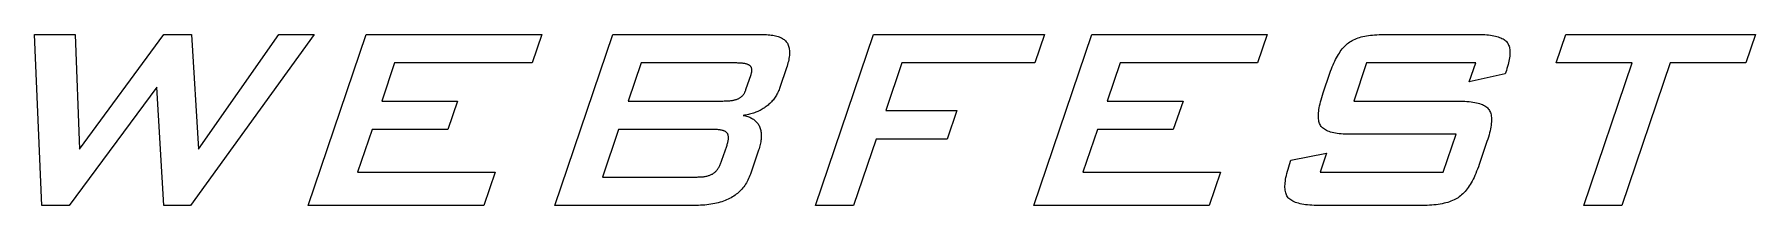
# Model space of a CAD drawing. Header units: millimetres. Extents: x -33.2 to 36.6, y -3.5 to 3.5.
import ezdxf

# ---------------------------------------------------------------- set-up
doc = ezdxf.new("R2010")
doc.units = ezdxf.units.MM
doc.layers.get('0').update_dxf_attribs({"lineweight": 0})

msp = doc.modelspace()

# ---------------------------------------------------------------- linework, layer by layer
at = {"color": 7, "linetype": 'Continuous', "lineweight": 0}
for p, q in [((-32.925, -3.466), (-33.231, 3.457)), ((-33.231, 3.457), (-31.573, 3.457)), ((-31.573, 3.457), (-31.399, -1.186)), ((-31.399, -1.186), (-27.985, 3.457)), ((-27.985, 3.457), (-26.861, 3.457)), ((-21.885, 3.457), (-26.903, -3.466)), ((-26.861, 3.457), (-26.573, -1.186)), ((-26.573, -1.186), (-23.322, 3.457)), ((-23.322, 3.457), (-21.885, 3.457)), ((-22.123, -3.466), (-19.77, 3.457)), ((-19.77, 3.457), (-12.655, 3.457)), ((-12.655, 3.457), (-13.045, 2.303)), ((-12.123, -3.466), (-9.77, 3.457)), ((-9.77, 3.457), (-3.685, 3.457)), ((-3.685, 3.457), (-3.612, 3.456)), ((-3.612, 3.456), (-3.541, 3.453)), ((-3.541, 3.453), (-3.473, 3.449)), ((-3.473, 3.449), (-3.408, 3.444)), ((-3.408, 3.444), (-3.345, 3.436)), ((-3.345, 3.436), (-3.285, 3.427)), ((-3.285, 3.427), (-3.227, 3.417)), ((-3.227, 3.417), (-3.172, 3.405)), ((-3.172, 3.405), (-3.12, 3.391)), ((-3.12, 3.391), (-3.07, 3.376)), ((-3.07, 3.376), (-3.023, 3.359)), ((-3.023, 3.359), (-2.978, 3.34)), ((-2.978, 3.34), (-2.936, 3.32)), ((-2.936, 3.32), (-2.897, 3.298)), ((-2.897, 3.298), (-2.86, 3.274)), ((-2.86, 3.274), (-2.826, 3.249)), ((-2.826, 3.249), (-2.794, 3.222)), ((-2.794, 3.222), (-2.765, 3.194)), ((-2.765, 3.194), (-2.738, 3.164)), ((-2.738, 3.164), (-2.715, 3.132)), ((-2.715, 3.132), (-2.693, 3.099)), ((-2.693, 3.099), (-2.674, 3.063)), ((-2.674, 3.063), (-2.657, 3.026)), ((-2.657, 3.026), (-2.643, 2.987)), ((-2.643, 2.987), (-2.631, 2.946)), ((-2.631, 2.946), (-2.621, 2.903)), ((-2.621, 2.903), (-2.614, 2.858)), ((-2.614, 2.858), (-2.609, 2.812)), ((-2.609, 2.812), (-2.606, 2.763)), ((-1.546, -3.466), (0.807, 3.457)), ((0.807, 3.457), (7.73, 3.457)), ((7.3, -3.466), (9.653, 3.457)), ((7.73, 3.457), (7.339, 2.303)), ((9.653, 3.457), (16.769, 3.457)), ((16.769, 3.457), (16.378, 2.303)), ((19.733, 2.765), (19.773, 2.82)), ((19.773, 2.82), (19.814, 2.872)), ((19.814, 2.872), (19.855, 2.921)), ((19.855, 2.921), (19.897, 2.967)), ((19.897, 2.967), (19.94, 3.01)), ((19.94, 3.01), (19.983, 3.051)), ((19.983, 3.051), (20.027, 3.088)), ((20.027, 3.088), (20.072, 3.123)), ((20.072, 3.123), (20.119, 3.156)), ((20.119, 3.156), (20.168, 3.187)), ((20.168, 3.187), (20.22, 3.216)), ((20.22, 3.216), (20.274, 3.243)), ((20.274, 3.243), (20.331, 3.269)), ((20.331, 3.269), (20.39, 3.293)), ((20.39, 3.293), (20.452, 3.316)), ((20.452, 3.316), (20.517, 3.337)), ((20.517, 3.337), (20.584, 3.356)), ((20.584, 3.356), (20.653, 3.373)), ((20.653, 3.373), (20.726, 3.389)), ((20.726, 3.389), (20.801, 3.403)), ((20.801, 3.403), (20.878, 3.416)), ((20.878, 3.416), (20.958, 3.427)), ((20.958, 3.427), (21.041, 3.436)), ((21.041, 3.436), (21.126, 3.443)), ((21.126, 3.443), (21.213, 3.449)), ((21.213, 3.449), (21.304, 3.453)), ((21.304, 3.453), (21.397, 3.456)), ((21.397, 3.456), (21.492, 3.457)), ((21.492, 3.457), (25.326, 3.457)), ((25.326, 3.457), (25.417, 3.456)), ((25.417, 3.456), (25.505, 3.454)), ((25.505, 3.454), (25.589, 3.45)), ((25.589, 3.45), (25.67, 3.444)), ((25.67, 3.444), (25.748, 3.437)), ((25.748, 3.437), (25.822, 3.428)), ((25.822, 3.428), (25.892, 3.418)), ((25.892, 3.418), (25.96, 3.405)), ((25.96, 3.405), (26.023, 3.392)), ((26.023, 3.392), (26.084, 3.377)), ((26.084, 3.377), (26.141, 3.36)), ((26.141, 3.36), (26.194, 3.341)), ((26.194, 3.341), (26.244, 3.321)), ((26.244, 3.321), (26.291, 3.3)), ((26.291, 3.3), (26.334, 3.277)), ((26.334, 3.277), (26.374, 3.252)), ((26.374, 3.252), (26.411, 3.225)), ((26.411, 3.225), (26.444, 3.197)), ((26.444, 3.197), (26.473, 3.168)), ((26.473, 3.168), (26.5, 3.137)), ((26.5, 3.137), (26.523, 3.103)), ((26.523, 3.103), (26.543, 3.068)), ((26.543, 3.068), (26.561, 3.03)), ((26.561, 3.03), (26.577, 2.989)), ((26.577, 2.989), (26.589, 2.946)), ((26.589, 2.946), (26.6, 2.9)), ((26.6, 2.9), (26.607, 2.852)), ((26.607, 2.852), (26.612, 2.802)), ((26.612, 2.802), (26.614, 2.749)), ((28.493, 2.303), (28.884, 3.457)), ((28.884, 3.457), (36.576, 3.457)), ((36.576, 3.457), (36.186, 2.303)), ((-18.622, 2.303), (-19.145, 0.764)), ((-13.045, 2.303), (-18.622, 2.303)), ((-8.622, 2.303), (-9.145, 0.764)), ((-4.782, 2.303), (-8.622, 2.303)), ((-4.739, 2.303), (-4.782, 2.303)), ((-4.697, 2.302), (-4.739, 2.303)), ((-4.657, 2.3), (-4.697, 2.302)), ((-4.619, 2.299), (-4.657, 2.3)), ((-4.582, 2.296), (-4.619, 2.299)), ((-4.546, 2.293), (-4.582, 2.296)), ((-4.513, 2.29), (-4.546, 2.293)), ((-4.48, 2.286), (-4.513, 2.29)), ((-4.449, 2.281), (-4.48, 2.286)), ((-4.42, 2.276), (-4.449, 2.281)), ((-4.393, 2.271), (-4.42, 2.276)), ((-4.366, 2.264), (-4.393, 2.271)), ((-4.342, 2.258), (-4.366, 2.264)), ((-4.319, 2.251), (-4.342, 2.258)), ((-4.297, 2.243), (-4.319, 2.251)), ((-4.277, 2.235), (-4.297, 2.243)), ((-4.259, 2.226), (-4.277, 2.235)), ((-4.242, 2.216), (-4.259, 2.226)), ((-4.226, 2.207), (-4.242, 2.216)), ((-4.213, 2.196), (-4.226, 2.207)), ((-4.2, 2.185), (-4.213, 2.196)), ((-4.189, 2.173), (-4.2, 2.185)), ((-4.178, 2.161), (-4.189, 2.173)), ((-4.169, 2.148), (-4.178, 2.161)), ((-4.161, 2.134), (-4.169, 2.148)), ((-4.153, 2.119), (-4.161, 2.134)), ((-4.147, 2.104), (-4.153, 2.119)), ((-4.142, 2.088), (-4.147, 2.104)), ((-2.73, 2.102), (-2.997, 1.314)), ((-2.707, 2.171), (-2.73, 2.102)), ((-2.686, 2.239), (-2.707, 2.171)), ((-2.668, 2.305), (-2.686, 2.239)), ((-2.652, 2.369), (-2.668, 2.305)), ((-2.639, 2.431), (-2.652, 2.369)), ((-2.627, 2.491), (-2.639, 2.431)), ((-2.618, 2.549), (-2.627, 2.491)), ((-2.612, 2.605), (-2.618, 2.549)), ((-2.608, 2.66), (-2.612, 2.605)), ((-2.606, 2.712), (-2.608, 2.66)), ((-2.606, 2.763), (-2.606, 2.712)), ((1.955, 2.303), (1.3, 0.38)), ((7.339, 2.303), (1.955, 2.303)), ((10.801, 2.303), (10.278, 0.764)), ((16.378, 2.303), (10.801, 2.303)), ((19.374, 2.06), (19.407, 2.144)), ((19.407, 2.144), (19.44, 2.224)), ((19.44, 2.224), (19.474, 2.302)), ((19.474, 2.302), (19.509, 2.376)), ((19.509, 2.376), (19.545, 2.448)), ((19.545, 2.448), (19.581, 2.517)), ((19.581, 2.517), (19.618, 2.584)), ((19.618, 2.584), (19.656, 2.647)), ((19.656, 2.647), (19.694, 2.707)), ((19.694, 2.707), (19.733, 2.765)), ((20.801, 2.303), (20.278, 0.764)), ((25.224, 2.303), (20.801, 2.303)), ((24.963, 1.534), (25.224, 2.303)), ((26.518, 2.16), (26.494, 2.083)), ((26.539, 2.236), (26.518, 2.16)), ((26.558, 2.308), (26.539, 2.236)), ((26.574, 2.379), (26.558, 2.308)), ((26.587, 2.446), (26.574, 2.379)), ((26.598, 2.512), (26.587, 2.446)), ((26.606, 2.575), (26.598, 2.512)), ((26.611, 2.635), (26.606, 2.575)), ((26.614, 2.693), (26.611, 2.635)), ((26.614, 2.749), (26.614, 2.693)), ((31.57, 2.303), (28.493, 2.303)), ((29.608, -3.466), (31.57, 2.303)), ((33.109, 2.303), (31.147, -3.466)), ((36.186, 2.303), (33.109, 2.303)), ((-4.373, 1.227), (-4.166, 1.84)), ((-4.166, 1.84), (-4.158, 1.865)), ((-4.158, 1.865), (-4.151, 1.889)), ((-4.151, 1.889), (-4.146, 1.912)), ((-4.146, 1.912), (-4.141, 1.934)), ((-4.138, 2.071), (-4.142, 2.088)), ((-4.141, 1.934), (-4.137, 1.956)), ((-4.136, 2.054), (-4.138, 2.071)), ((-4.137, 1.956), (-4.135, 1.977)), ((-4.134, 2.036), (-4.136, 2.054)), ((-4.135, 1.977), (-4.133, 1.997)), ((-4.133, 2.017), (-4.134, 2.036)), ((-4.133, 1.997), (-4.133, 2.017)), ((19.04, 1.089), (19.311, 1.885)), ((19.311, 1.885), (19.342, 1.974)), ((19.342, 1.974), (19.374, 2.06)), ((26.42, 1.861), (24.963, 1.534)), ((26.468, 2.002), (26.42, 1.861)), ((26.494, 2.083), (26.468, 2.002)), ((-28.261, 1.32), (-31.816, -3.466)), ((-27.988, -3.466), (-28.261, 1.32)), ((-19.145, 0.764), (-16.068, 0.764)), ((-16.068, 0.764), (-16.462, -0.389)), ((-9.145, 0.764), (-5.305, 0.764)), ((-5.305, 0.764), (-5.261, 0.765)), ((-5.261, 0.765), (-5.219, 0.765)), ((-5.219, 0.765), (-5.178, 0.767)), ((-5.178, 0.767), (-5.139, 0.769)), ((-5.139, 0.769), (-5.1, 0.771)), ((-5.1, 0.771), (-5.063, 0.774)), ((-5.063, 0.774), (-5.027, 0.777)), ((-5.027, 0.777), (-4.992, 0.781)), ((-4.992, 0.781), (-4.958, 0.785)), ((-4.958, 0.785), (-4.925, 0.79)), ((-4.925, 0.79), (-4.894, 0.796)), ((-4.894, 0.796), (-4.863, 0.802)), ((-4.863, 0.802), (-4.834, 0.808)), ((-4.834, 0.808), (-4.806, 0.815)), ((-4.806, 0.815), (-4.779, 0.823)), ((-4.779, 0.823), (-4.754, 0.831)), ((-4.754, 0.831), (-4.729, 0.839)), ((-4.729, 0.839), (-4.706, 0.848)), ((-4.706, 0.848), (-4.684, 0.858)), ((-4.684, 0.858), (-4.663, 0.868)), ((-4.663, 0.868), (-4.643, 0.879)), ((-4.643, 0.879), (-4.624, 0.89)), ((-4.624, 0.89), (-4.605, 0.903)), ((-4.605, 0.903), (-4.587, 0.916)), ((-4.587, 0.916), (-4.569, 0.929)), ((-4.569, 0.929), (-4.552, 0.944)), ((-4.552, 0.944), (-4.535, 0.959)), ((-4.535, 0.959), (-4.519, 0.975)), ((-4.519, 0.975), (-4.504, 0.992)), ((-4.504, 0.992), (-4.489, 1.01)), ((-4.489, 1.01), (-4.475, 1.028)), ((-4.475, 1.028), (-4.461, 1.047)), ((-4.461, 1.047), (-4.448, 1.067)), ((-4.448, 1.067), (-4.436, 1.088)), ((-4.436, 1.088), (-4.424, 1.109)), ((-4.424, 1.109), (-4.413, 1.131)), ((-4.413, 1.131), (-4.402, 1.154)), ((-4.402, 1.154), (-4.392, 1.178)), ((-4.392, 1.178), (-4.382, 1.202)), ((-4.382, 1.202), (-4.373, 1.227)), ((-3.337, 0.732), (-3.369, 0.698)), ((-3.305, 0.767), (-3.337, 0.732)), ((-3.275, 0.804), (-3.305, 0.767)), ((-3.246, 0.841), (-3.275, 0.804)), ((-3.218, 0.879), (-3.246, 0.841)), ((-3.191, 0.918), (-3.218, 0.879)), ((-3.165, 0.958), (-3.191, 0.918)), ((-3.14, 0.999), (-3.165, 0.958)), ((-3.116, 1.041), (-3.14, 0.999)), ((-3.094, 1.085), (-3.116, 1.041)), ((-3.072, 1.129), (-3.094, 1.085)), ((-3.052, 1.174), (-3.072, 1.129)), ((-3.032, 1.219), (-3.052, 1.174)), ((-3.014, 1.266), (-3.032, 1.219)), ((-2.997, 1.314), (-3.014, 1.266)), ((10.278, 0.764), (13.355, 0.764)), ((13.355, 0.764), (12.961, -0.389)), ((18.911, 0.646), (18.931, 0.729)), ((18.931, 0.729), (18.954, 0.814)), ((18.954, 0.814), (18.98, 0.903)), ((18.98, 0.903), (19.009, 0.994)), ((19.009, 0.994), (19.04, 1.089)), ((20.278, 0.764), (24.491, 0.764)), ((24.491, 0.764), (24.592, 0.764)), ((24.592, 0.764), (24.689, 0.761)), ((24.689, 0.761), (24.782, 0.757)), ((24.782, 0.757), (24.871, 0.75)), ((24.871, 0.75), (24.956, 0.743)), ((24.956, 0.743), (25.037, 0.733)), ((25.037, 0.733), (25.114, 0.722)), ((25.114, 0.722), (25.187, 0.709)), ((25.187, 0.709), (25.257, 0.694)), ((-4.435, 0.189), (-4.49, 0.181)), ((-4.49, 0.181), (-4.441, 0.172)), ((-4.441, 0.172), (-4.393, 0.162)), ((-4.381, 0.197), (-4.435, 0.189)), ((-4.393, 0.162), (-4.348, 0.15)), ((-4.328, 0.207), (-4.381, 0.197)), ((-4.348, 0.15), (-4.303, 0.137)), ((-4.275, 0.218), (-4.328, 0.207)), ((-4.303, 0.137), (-4.261, 0.122)), ((-4.223, 0.23), (-4.275, 0.218)), ((-4.261, 0.122), (-4.22, 0.106)), ((-4.172, 0.243), (-4.223, 0.23)), ((-4.22, 0.106), (-4.181, 0.088)), ((-4.181, 0.088), (-4.143, 0.069)), ((-4.122, 0.257), (-4.172, 0.243)), ((-4.143, 0.069), (-4.107, 0.049)), ((-4.073, 0.272), (-4.122, 0.257)), ((-4.107, 0.049), (-4.073, 0.027)), ((-4.025, 0.288), (-4.073, 0.272)), ((-4.073, 0.027), (-4.041, 0.003)), ((-4.041, 0.003), (-4.01, -0.021)), ((-3.977, 0.306), (-4.025, 0.288)), ((-3.93, 0.324), (-3.977, 0.306)), ((-3.885, 0.344), (-3.93, 0.324)), ((-3.84, 0.365), (-3.885, 0.344)), ((-3.795, 0.386), (-3.84, 0.365)), ((-3.752, 0.409), (-3.795, 0.386)), ((-3.71, 0.433), (-3.752, 0.409)), ((-3.668, 0.459), (-3.71, 0.433)), ((-3.627, 0.485), (-3.668, 0.459)), ((-3.587, 0.512), (-3.627, 0.485)), ((-3.548, 0.541), (-3.587, 0.512)), ((-3.51, 0.57), (-3.548, 0.541)), ((-3.473, 0.6), (-3.51, 0.57)), ((-3.438, 0.632), (-3.473, 0.6)), ((-3.403, 0.664), (-3.438, 0.632)), ((-3.369, 0.698), (-3.403, 0.664)), ((1.3, 0.38), (4.184, 0.38)), ((4.184, 0.38), (3.794, -0.774)), ((18.844, 0.154), (18.845, 0.215)), ((18.845, 0.095), (18.844, 0.154)), ((18.845, 0.215), (18.849, 0.279)), ((18.85, 0.04), (18.845, 0.095)), ((18.849, 0.279), (18.856, 0.346)), ((18.857, -0.012), (18.85, 0.04)), ((18.856, 0.346), (18.866, 0.417)), ((18.866, 0.417), (18.878, 0.49)), ((18.878, 0.49), (18.893, 0.567)), ((18.893, 0.567), (18.911, 0.646)), ((25.257, 0.694), (25.322, 0.677)), ((25.322, 0.677), (25.384, 0.659)), ((25.384, 0.659), (25.441, 0.639)), ((25.441, 0.639), (25.495, 0.617)), ((25.495, 0.617), (25.545, 0.594)), ((25.545, 0.594), (25.59, 0.568)), ((25.59, 0.568), (25.632, 0.541)), ((25.632, 0.541), (25.67, 0.513)), ((25.67, 0.513), (25.704, 0.482)), ((25.704, 0.482), (25.734, 0.45)), ((25.734, 0.45), (25.76, 0.416)), ((25.76, 0.416), (25.783, 0.379)), ((25.783, 0.379), (25.803, 0.34)), ((25.803, 0.34), (25.82, 0.298)), ((25.82, 0.298), (25.835, 0.252)), ((25.835, 0.252), (25.846, 0.204)), ((25.846, 0.204), (25.855, 0.153)), ((25.855, 0.153), (25.861, 0.099)), ((25.861, 0.099), (25.864, 0.041)), ((25.864, 0.041), (25.864, -0.019)), ((-19.539, -0.389), (-20.127, -2.12)), ((-16.462, -0.389), (-19.539, -0.389)), ((-9.539, -0.389), (-10.191, -2.313)), ((-5.698, -0.389), (-9.539, -0.389)), ((-5.654, -0.39), (-5.698, -0.389)), ((-5.611, -0.391), (-5.654, -0.39)), ((-5.569, -0.393), (-5.611, -0.391)), ((-5.53, -0.395), (-5.569, -0.393)), ((-5.492, -0.399), (-5.53, -0.395)), ((-5.456, -0.403), (-5.492, -0.399)), ((-5.421, -0.407), (-5.456, -0.403)), ((-5.389, -0.413), (-5.421, -0.407)), ((-5.358, -0.419), (-5.389, -0.413)), ((-5.328, -0.426), (-5.358, -0.419)), ((-5.301, -0.434), (-5.328, -0.426)), ((-5.275, -0.442), (-5.301, -0.434)), ((-5.251, -0.452), (-5.275, -0.442)), ((-5.229, -0.462), (-5.251, -0.452)), ((-5.209, -0.472), (-5.229, -0.462)), ((-5.19, -0.484), (-5.209, -0.472)), ((-5.173, -0.496), (-5.19, -0.484)), ((-5.157, -0.509), (-5.173, -0.496)), ((-5.144, -0.522), (-5.157, -0.509)), ((-5.132, -0.537), (-5.144, -0.522)), ((-5.122, -0.552), (-5.132, -0.537)), ((-5.112, -0.568), (-5.122, -0.552)), ((-5.104, -0.586), (-5.112, -0.568)), ((-5.098, -0.605), (-5.104, -0.586)), ((-5.092, -0.625), (-5.098, -0.605)), ((-5.088, -0.646), (-5.092, -0.625)), ((-5.084, -0.668), (-5.088, -0.646)), ((-5.082, -0.691), (-5.084, -0.668)), ((-5.082, -0.716), (-5.082, -0.691)), ((-4.01, -0.021), (-3.981, -0.047)), ((-3.981, -0.047), (-3.954, -0.075)), ((-3.954, -0.075), (-3.928, -0.104)), ((-3.928, -0.104), (-3.904, -0.134)), ((-3.904, -0.134), (-3.882, -0.166)), ((-3.882, -0.166), (-3.861, -0.199)), ((-3.861, -0.199), (-3.842, -0.233)), ((-3.842, -0.233), (-3.825, -0.269)), ((-3.825, -0.269), (-3.809, -0.306)), ((-3.809, -0.306), (-3.796, -0.345)), ((-3.796, -0.345), (-3.784, -0.384)), ((-3.784, -0.384), (-3.774, -0.425)), ((-3.774, -0.425), (-3.766, -0.466)), ((-3.766, -0.466), (-3.759, -0.509)), ((-3.759, -0.509), (-3.755, -0.553)), ((-3.755, -0.553), (-3.752, -0.598)), ((-3.752, -0.691), (-3.754, -0.74)), ((-3.752, -0.598), (-3.751, -0.644)), ((-3.751, -0.644), (-3.752, -0.691)), ((9.885, -0.389), (9.296, -2.12)), ((12.961, -0.389), (9.885, -0.389)), ((18.866, -0.061), (18.857, -0.012)), ((18.879, -0.107), (18.866, -0.061)), ((18.894, -0.15), (18.879, -0.107)), ((18.911, -0.19), (18.894, -0.15)), ((18.932, -0.227), (18.911, -0.19)), ((18.956, -0.262), (18.932, -0.227)), ((18.983, -0.295), (18.956, -0.262)), ((19.015, -0.326), (18.983, -0.295)), ((19.05, -0.355), (19.015, -0.326)), ((19.088, -0.382), (19.05, -0.355)), ((19.131, -0.408), (19.088, -0.382)), ((19.177, -0.432), (19.131, -0.408)), ((19.227, -0.454), (19.177, -0.432)), ((19.281, -0.475), (19.227, -0.454)), ((19.338, -0.493), (19.281, -0.475)), ((19.4, -0.51), (19.338, -0.493)), ((19.465, -0.525), (19.4, -0.51)), ((19.533, -0.538), (19.465, -0.525)), ((19.606, -0.55), (19.533, -0.538)), ((19.682, -0.56), (19.606, -0.55)), ((19.762, -0.568), (19.682, -0.56)), ((19.845, -0.574), (19.762, -0.568)), ((19.933, -0.578), (19.845, -0.574)), ((20.024, -0.581), (19.933, -0.578)), ((20.119, -0.582), (20.024, -0.581)), ((24.434, -0.582), (20.119, -0.582)), ((23.911, -2.12), (24.434, -0.582)), ((25.739, -0.696), (25.712, -0.786)), ((25.765, -0.609), (25.739, -0.696)), ((25.787, -0.525), (25.765, -0.609)), ((25.806, -0.443), (25.787, -0.525)), ((25.823, -0.365), (25.806, -0.443)), ((25.837, -0.29), (25.823, -0.365)), ((25.848, -0.218), (25.837, -0.29)), ((25.856, -0.148), (25.848, -0.218)), ((25.861, -0.082), (25.856, -0.148)), ((25.864, -0.019), (25.861, -0.082)), ((-5.347, -1.633), (-5.152, -1.063)), ((-5.152, -1.063), (-5.139, -1.025)), ((-5.139, -1.025), (-5.128, -0.989)), ((-5.128, -0.989), (-5.118, -0.954)), ((-5.118, -0.954), (-5.109, -0.92)), ((-5.109, -0.92), (-5.102, -0.888)), ((-5.102, -0.888), (-5.095, -0.856)), ((-5.095, -0.856), (-5.09, -0.826)), ((-5.09, -0.826), (-5.086, -0.797)), ((-5.086, -0.797), (-5.084, -0.769)), ((-5.084, -0.769), (-5.082, -0.742)), ((-5.082, -0.742), (-5.082, -0.716)), ((-3.859, -1.225), (-4.19, -2.192)), ((-3.841, -1.166), (-3.859, -1.225)), ((-3.823, -1.109), (-3.841, -1.166)), ((-3.808, -1.053), (-3.823, -1.109)), ((-3.795, -0.998), (-3.808, -1.053)), ((-3.783, -0.944), (-3.795, -0.998)), ((-3.773, -0.891), (-3.783, -0.944)), ((-3.765, -0.84), (-3.773, -0.891)), ((-3.759, -0.789), (-3.765, -0.84)), ((-3.754, -0.74), (-3.759, -0.789)), ((0.909, -0.774), (-0.007, -3.466)), ((3.794, -0.774), (0.909, -0.774)), ((17.733, -1.627), (19.172, -1.351)), ((19.172, -1.351), (18.911, -2.12)), ((25.681, -0.879), (25.365, -1.808)), ((25.712, -0.786), (25.681, -0.879)), ((-5.624, -2.112), (-5.605, -2.093)), ((-5.605, -2.093), (-5.585, -2.073)), ((-5.585, -2.073), (-5.567, -2.052)), ((-5.567, -2.052), (-5.548, -2.029)), ((-5.548, -2.029), (-5.531, -2.006)), ((-5.531, -2.006), (-5.513, -1.981)), ((-5.513, -1.981), (-5.496, -1.955)), ((-5.496, -1.955), (-5.479, -1.928)), ((-5.479, -1.928), (-5.463, -1.9)), ((-5.463, -1.9), (-5.447, -1.87)), ((-5.447, -1.87), (-5.432, -1.84)), ((-5.432, -1.84), (-5.416, -1.808)), ((-5.416, -1.808), (-5.402, -1.776)), ((-5.402, -1.776), (-5.387, -1.742)), ((-5.387, -1.742), (-5.373, -1.707)), ((-5.373, -1.707), (-5.36, -1.671)), ((-5.36, -1.671), (-5.347, -1.633)), ((17.566, -2.166), (17.588, -2.081)), ((17.588, -2.081), (17.614, -1.993)), ((17.614, -1.993), (17.642, -1.902)), ((17.642, -1.902), (17.673, -1.808)), ((17.673, -1.808), (17.733, -1.627)), ((25.264, -2.081), (25.229, -2.166)), ((25.299, -1.993), (25.264, -2.081)), ((25.332, -1.902), (25.299, -1.993)), ((25.365, -1.808), (25.332, -1.902)), ((-20.127, -2.12), (-14.551, -2.12)), ((-14.551, -2.12), (-15.007, -3.466)), ((-10.191, -2.313), (-6.35, -2.313)), ((-6.35, -2.313), (-6.305, -2.312)), ((-6.305, -2.312), (-6.262, -2.311)), ((-6.262, -2.311), (-6.219, -2.309)), ((-6.219, -2.309), (-6.178, -2.307)), ((-6.178, -2.307), (-6.138, -2.303)), ((-6.138, -2.303), (-6.099, -2.299)), ((-6.099, -2.299), (-6.061, -2.294)), ((-6.061, -2.294), (-6.025, -2.288)), ((-6.025, -2.288), (-5.99, -2.282)), ((-5.99, -2.282), (-5.956, -2.275)), ((-5.956, -2.275), (-5.923, -2.267)), ((-5.923, -2.267), (-5.892, -2.258)), ((-5.892, -2.258), (-5.861, -2.249)), ((-5.861, -2.249), (-5.832, -2.239)), ((-5.832, -2.239), (-5.805, -2.228)), ((-5.805, -2.228), (-5.778, -2.216)), ((-5.778, -2.216), (-5.753, -2.204)), ((-5.753, -2.204), (-5.729, -2.191)), ((-5.729, -2.191), (-5.706, -2.177)), ((-5.706, -2.177), (-5.685, -2.162)), ((-5.685, -2.162), (-5.664, -2.147)), ((-5.664, -2.147), (-5.644, -2.13)), ((-5.644, -2.13), (-5.624, -2.112)), ((-4.497, -2.755), (-4.537, -2.803)), ((-4.458, -2.707), (-4.497, -2.755)), ((-4.421, -2.656), (-4.458, -2.707)), ((-4.386, -2.604), (-4.421, -2.656)), ((-4.353, -2.55), (-4.386, -2.604)), ((-4.322, -2.495), (-4.353, -2.55)), ((-4.292, -2.437), (-4.322, -2.495)), ((-4.264, -2.379), (-4.292, -2.437)), ((-4.237, -2.318), (-4.264, -2.379)), ((-4.213, -2.256), (-4.237, -2.318)), ((-4.19, -2.192), (-4.213, -2.256)), ((9.296, -2.12), (14.873, -2.12)), ((14.873, -2.12), (14.416, -3.466)), ((17.488, -2.676), (17.491, -2.612)), ((17.489, -2.737), (17.488, -2.676)), ((17.492, -2.795), (17.489, -2.737)), ((17.491, -2.612), (17.496, -2.545)), ((17.496, -2.545), (17.504, -2.476)), ((17.504, -2.476), (17.516, -2.403)), ((17.516, -2.403), (17.53, -2.327)), ((17.53, -2.327), (17.546, -2.248)), ((17.546, -2.248), (17.566, -2.166)), ((18.911, -2.12), (23.911, -2.12)), ((24.92, -2.737), (24.877, -2.795)), ((24.961, -2.676), (24.92, -2.737)), ((25.002, -2.612), (24.961, -2.676)), ((25.042, -2.545), (25.002, -2.612)), ((25.081, -2.476), (25.042, -2.545)), ((25.119, -2.403), (25.081, -2.476)), ((25.157, -2.327), (25.119, -2.403)), ((25.193, -2.248), (25.157, -2.327)), ((25.229, -2.166), (25.193, -2.248)), ((-31.816, -3.466), (-32.925, -3.466)), ((-26.903, -3.466), (-27.988, -3.466)), ((-15.007, -3.466), (-22.123, -3.466)), ((-6.489, -3.466, 0.001), (-12.123, -3.466, 0.001)), ((-6.396, -3.466), (-6.489, -3.466)), ((-6.304, -3.463), (-6.396, -3.466)), ((-6.215, -3.459), (-6.304, -3.463)), ((-6.127, -3.454), (-6.215, -3.459)), ((-6.042, -3.447), (-6.127, -3.454)), ((-5.958, -3.438), (-6.042, -3.447)), ((-5.876, -3.428), (-5.958, -3.438)), ((-5.796, -3.416), (-5.876, -3.428)), ((-5.717, -3.403), (-5.796, -3.416)), ((-5.641, -3.388), (-5.717, -3.403)), ((-5.566, -3.371), (-5.641, -3.388)), ((-5.494, -3.353), (-5.566, -3.371)), ((-5.423, -3.334), (-5.494, -3.353)), ((-5.354, -3.313), (-5.423, -3.334)), ((-5.287, -3.29), (-5.354, -3.313)), ((-5.221, -3.265), (-5.287, -3.29)), ((-5.158, -3.24), (-5.221, -3.265)), ((-5.096, -3.212), (-5.158, -3.24)), ((-5.037, -3.183), (-5.096, -3.212)), ((-4.979, -3.152), (-5.037, -3.183)), ((-4.923, -3.12), (-4.979, -3.152)), ((-4.868, -3.086), (-4.923, -3.12)), ((-4.816, -3.051), (-4.868, -3.086)), ((-4.765, -3.013), (-4.816, -3.051)), ((-4.716, -2.975), (-4.765, -3.013)), ((-4.669, -2.934), (-4.716, -2.975)), ((-4.623, -2.892), (-4.669, -2.934)), ((-4.579, -2.848), (-4.623, -2.892)), ((-4.537, -2.803), (-4.579, -2.848)), ((-0.007, -3.466), (-1.546, -3.466)), ((14.416, -3.466), (7.3, -3.466)), ((17.498, -2.85), (17.492, -2.795)), ((17.507, -2.901), (17.498, -2.85)), ((17.518, -2.95), (17.507, -2.901)), ((17.533, -2.996), (17.518, -2.95)), ((17.55, -3.038), (17.533, -2.996)), ((17.57, -3.078), (17.55, -3.038)), ((17.593, -3.115), (17.57, -3.078)), ((17.62, -3.149), (17.593, -3.115)), ((17.65, -3.182), (17.62, -3.149)), ((17.685, -3.212), (17.65, -3.182)), ((17.723, -3.241), (17.685, -3.212)), ((17.765, -3.269), (17.723, -3.241)), ((17.812, -3.294), (17.765, -3.269)), ((17.862, -3.318), (17.812, -3.294)), ((17.916, -3.34), (17.862, -3.318)), ((17.975, -3.36), (17.916, -3.34)), ((18.037, -3.378), (17.975, -3.36)), ((18.103, -3.395), (18.037, -3.378)), ((18.173, -3.41), (18.103, -3.395)), ((18.248, -3.423), (18.173, -3.41)), ((18.326, -3.435), (18.248, -3.423)), ((18.408, -3.444), (18.326, -3.435)), ((18.494, -3.452), (18.408, -3.444)), ((18.584, -3.458), (18.494, -3.452)), ((18.678, -3.463), (18.584, -3.458)), ((18.776, -3.465), (18.678, -3.463)), ((18.878, -3.466), (18.776, -3.465)), ((23.052, -3.466), (18.878, -3.466)), ((23.153, -3.465), (23.052, -3.466)), ((23.252, -3.463), (23.153, -3.465)), ((23.348, -3.458), (23.252, -3.463)), ((23.441, -3.452), (23.348, -3.458)), ((23.531, -3.444), (23.441, -3.452)), ((23.619, -3.435), (23.531, -3.444)), ((23.704, -3.423), (23.619, -3.435)), ((23.786, -3.41), (23.704, -3.423)), ((23.866, -3.395), (23.786, -3.41)), ((23.943, -3.378), (23.866, -3.395)), ((24.017, -3.36), (23.943, -3.378)), ((24.088, -3.34), (24.017, -3.36)), ((24.156, -3.318), (24.088, -3.34)), ((24.222, -3.294), (24.156, -3.318)), ((24.285, -3.269), (24.222, -3.294)), ((24.346, -3.241), (24.285, -3.269)), ((24.403, -3.212), (24.346, -3.241)), ((24.458, -3.182), (24.403, -3.212)), ((24.511, -3.149), (24.458, -3.182)), ((24.56, -3.115), (24.511, -3.149)), ((24.608, -3.078), (24.56, -3.115)), ((24.655, -3.038), (24.608, -3.078)), ((24.701, -2.996), (24.655, -3.038)), ((24.746, -2.95), (24.701, -2.996)), ((24.791, -2.901), (24.746, -2.95)), ((24.834, -2.85), (24.791, -2.901)), ((24.877, -2.795), (24.834, -2.85)), ((31.147, -3.466), (29.608, -3.466))]:
    msp.add_line(p, q, dxfattribs=at)

doc.saveas('drawing.dxf')
